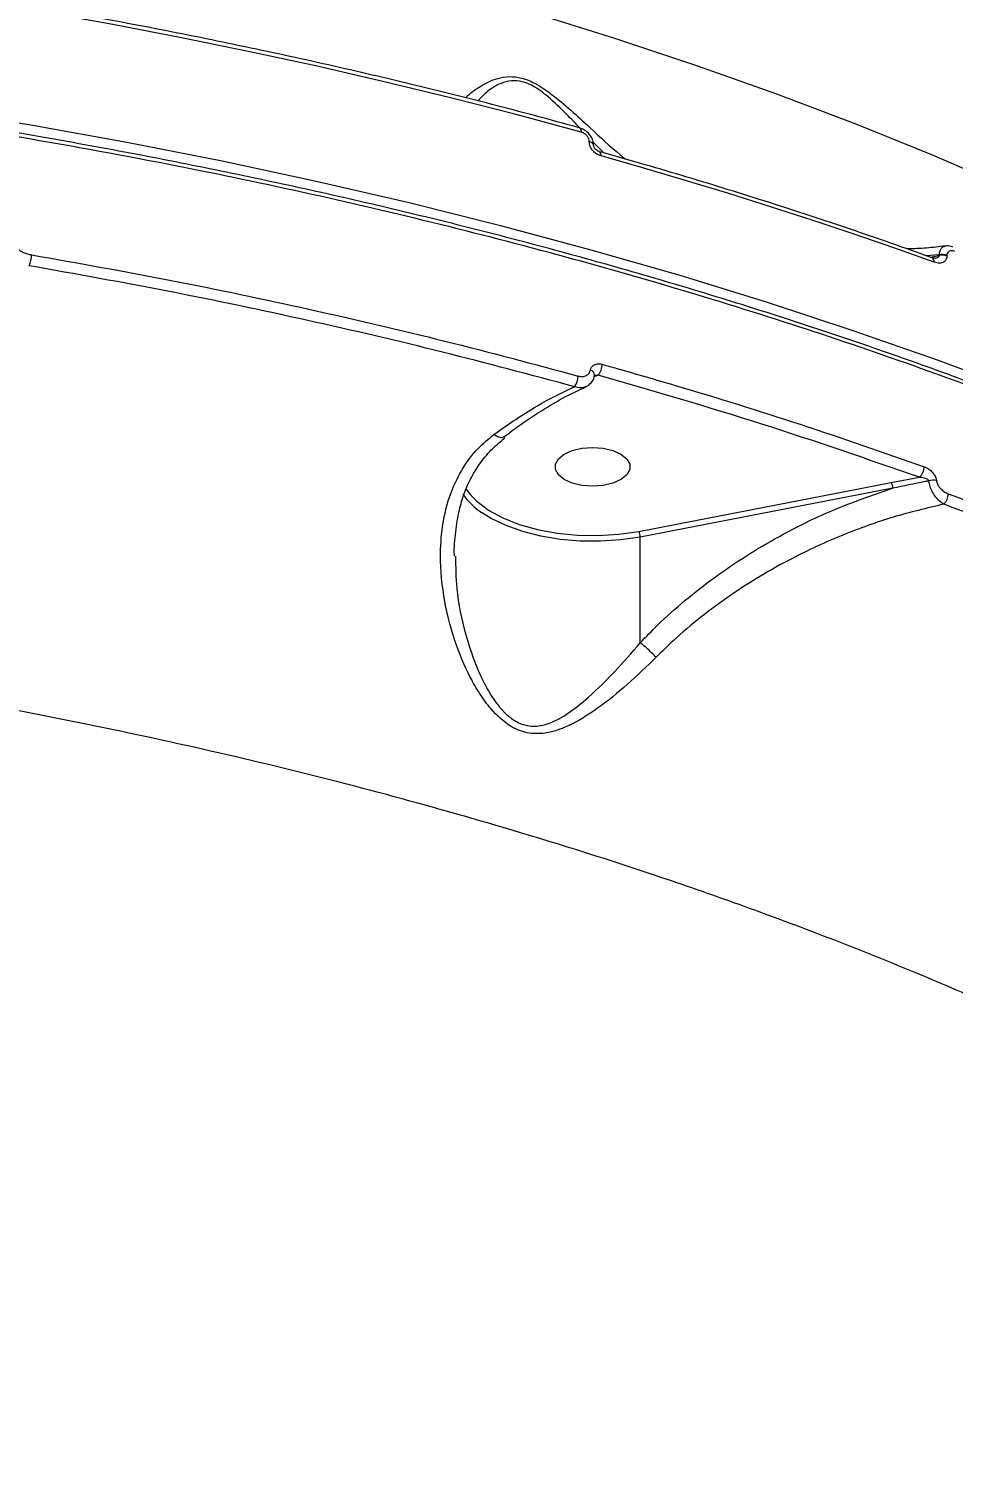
# Model space of a CAD drawing. Header units: millimetres. Extents: x -10881 to 8954, y -8695 to 5624.
# Drawn here: x -4382 to -4271.4, y 1848.7 to 2022.2 of the extents above; entities that cross this region are included whole.
import ezdxf

# ---------------------------------------------------------------- set-up
doc = ezdxf.new("R2010")
doc.units = ezdxf.units.MM
for name, color, linetype in [('DIKOM_ОБЪЕКТ', 7, 'Continuous'), ('DIKOM_РАЗМЕР_ЗОНА', 7, 'Continuous'), ('DIKOM_РАЗМЕР_ОБЪЕКТА', 7, 'Continuous')]:
    doc.layers.add(name, color=color, linetype=linetype)
doc.styles.add('style1', font='arial.ttf', dxfattribs={"width": 0.8})
doc.dimstyles.new('1-50', dxfattribs={"dimtxt": 300, "dimasz": 200, "dimexe": 100, "dimexo": 0, "dimgap": 100, "dimtad": 1, "dimtxsty": 'style1', "dimcen": 200, "dimclrd": 7, "dimclre": 7, "dimclrt": 7, "dimadec": 1, "dimazin": 2, "dimtfac": 1, "dimtmove": 0, "dimatfit": 2, "dimfxl": 0, "dimlwd": 25, "dimlwe": 18, "dimarcsym": 0})

# ---------------------------------------------------------------- blocks, each defined once
blk = doc.blocks.new('*D9')
at = {"layer": 'Defpoints', "color": 0, "transparency": 16777216}
for p in [(-9533.99, 4149), (-6877.05, 4149), (-2715.65, -5051.15)]:
    blk.add_point(p, dxfattribs=at)
at = {"layer": 'DIKOM_РАЗМЕР_ОБЪЕКТА', "color": 7, "lineweight": 18, "transparency": 16777216}
for p, q in [((-6877.05, 4149), (-9633.99, 4149)), ((-2715.65, -5051.15), (-9633.99, -5051.15))]:
    blk.add_line(p, q, dxfattribs=at)
at = {"layer": 'DIKOM_РАЗМЕР_ОБЪЕКТА', "color": 7, "lineweight": 25, "transparency": 16777216}
blk.add_line((-9533.99, -4851.15), (-9533.99, 3949), dxfattribs=at)
at = {"layer": 'DIKOM_РАЗМЕР_ОБЪЕКТА', "color": 7, "transparency": 16777216}
for points in [[(-9567.32, 3949), (-9500.66, 3949), (-9533.99, 4149)], [(-9567.32, -4851.15), (-9500.66, -4851.15), (-9533.99, -5051.15)]]:
    blk.add_solid(points, dxfattribs=at)
at = {"layer": 'DIKOM_РАЗМЕР_ОБЪЕКТА', "color": 7, "transparency": 16777216, "insert": (-9787.16, -451.07), "char_height": 300, "attachment_point": 5, "rotation": 90, "style": 'style1'}
blk.add_mtext('9200', dxfattribs=at)
blk = doc.blocks.new('*D10')
at = {"layer": 'Defpoints', "color": 0, "transparency": 16777216}
for p in [(-7152.73, 2730.8), (7385.22, 911.28), (7385.22, -7693.77)]:
    blk.add_point(p, dxfattribs=at)
at = {"layer": 'DIKOM_РАЗМЕР_ОБЪЕКТА', "color": 7, "lineweight": 18, "transparency": 16777216}
for p, q in [((-7152.73, 2730.8), (-7152.73, -7793.77)), ((7385.22, 911.28), (7385.22, -7793.77))]:
    blk.add_line(p, q, dxfattribs=at)
at = {"layer": 'DIKOM_РАЗМЕР_ОБЪЕКТА', "color": 7, "lineweight": 25, "transparency": 16777216}
blk.add_line((-6952.73, -7693.77), (7185.22, -7693.77), dxfattribs=at)
at = {"layer": 'DIKOM_РАЗМЕР_ОБЪЕКТА', "color": 7, "transparency": 16777216}
for points in [[(-6952.73, -7660.43), (-6952.73, -7727.1), (-7152.73, -7693.77)], [(7185.22, -7660.43), (7185.22, -7727.1), (7385.22, -7693.77)]]:
    blk.add_solid(points, dxfattribs=at)
at = {"layer": 'DIKOM_РАЗМЕР_ОБЪЕКТА', "color": 7, "transparency": 16777216, "insert": (116.24, -7440.59), "char_height": 300, "attachment_point": 5, "style": 'style1'}
blk.add_mtext('14500', dxfattribs=at)
blk = doc.blocks.new('*D11')
at = {"layer": 'Defpoints', "color": 0, "transparency": 16777216}
for p in [(-7028.45, 5624.13), (-10431.26, -7165.91), (-2784.83, -7165.91)]:
    blk.add_point(p, dxfattribs=at)
at = {"layer": 'DIKOM_РАЗМЕР_ЗОНА', "color": 7, "lineweight": 18, "transparency": 16777216}
for p, q in [((-7028.45, 5624.13), (-10531.26, 5624.13)), ((-2784.83, -7165.91), (-10531.26, -7165.91))]:
    blk.add_line(p, q, dxfattribs=at)
at = {"layer": 'DIKOM_РАЗМЕР_ЗОНА', "color": 7, "lineweight": 25, "transparency": 16777216}
blk.add_line((-10431.26, 5424.13), (-10431.26, -6965.91), dxfattribs=at)
at = {"layer": 'DIKOM_РАЗМЕР_ЗОНА', "color": 7, "transparency": 16777216}
for points in [[(-10464.6, 5424.13), (-10397.93, 5424.13), (-10431.26, 5624.13)], [(-10464.6, -6965.91), (-10397.93, -6965.91), (-10431.26, -7165.91)]]:
    blk.add_solid(points, dxfattribs=at)
at = {"layer": 'DIKOM_РАЗМЕР_ЗОНА', "color": 7, "transparency": 16777216, "insert": (-10684.43, -770.89), "char_height": 300, "attachment_point": 5, "rotation": 90, "style": 'style1'}
blk.add_mtext('12800', dxfattribs=at)
blk = doc.blocks.new('*D12')
at = {"layer": 'Defpoints', "color": 0, "transparency": 16777216}
for p in [(-9113.32, 3014.05), (8954.2, 2756.48), (8954.2, -8594.51)]:
    blk.add_point(p, dxfattribs=at)
at = {"layer": 'DIKOM_РАЗМЕР_ЗОНА', "color": 7, "lineweight": 18, "transparency": 16777216}
for p, q in [((-9113.32, 3014.05), (-9113.32, -8694.51)), ((8954.2, 2756.48), (8954.2, -8694.51))]:
    blk.add_line(p, q, dxfattribs=at)
at = {"layer": 'DIKOM_РАЗМЕР_ЗОНА', "color": 7, "lineweight": 25, "transparency": 16777216}
blk.add_line((-8913.32, -8594.51), (8754.2, -8594.51), dxfattribs=at)
at = {"layer": 'DIKOM_РАЗМЕР_ЗОНА', "color": 7, "transparency": 16777216}
for points in [[(-8913.32, -8561.18), (-8913.32, -8627.85), (-9113.32, -8594.51)], [(8754.2, -8561.18), (8754.2, -8627.85), (8954.2, -8594.51)]]:
    blk.add_solid(points, dxfattribs=at)
at = {"layer": 'DIKOM_РАЗМЕР_ЗОНА', "color": 7, "transparency": 16777216, "insert": (-79.56, -8341.34), "char_height": 300, "attachment_point": 5, "style": 'style1'}
blk.add_mtext('18000', dxfattribs=at)

msp = doc.modelspace()

# ---------------------------------------------------------------- linework, layer by layer
at = {"layer": 'DIKOM_ОБЪЕКТ', "color": 7, "linetype": 'Continuous', "lineweight": 15}
for p, q in [((-4314.908, 2008.653), (-4314.908, 2008.681)), ((-4313.169, 2007.33), (-4314.464, 2008.676)), ((-4314.383, 2008.2), (-4314.383, 2008.228)), ((-4273.006, 1995.136), (-4274.572, 1995.017)), ((-4274.113, 1994.854), (-4273.006, 1995.048)), ((-4273.006, 1995.048), (-4273.006, 1995.136)), ((-4272.107, 1995.07), (-4272.107, 1994.981)), ((-4313.84, 1980.718), (-4314.318, 1980.513)), ((-4308.979, 1962.011), (-4278.763, 1967.852)), ((-4278.763, 1967.852), (-4275.403, 1968.491)), ((-4278.587, 1967.183), (-4308.806, 1961.341)), ((-4308.806, 1948.687), (-4308.806, 1961.341))]:
    msp.add_line(p, q, dxfattribs=at)
at = {"layer": 'DIKOM_ОБЪЕКТ', "color": 7, "linetype": 'Continuous', "lineweight": 15, "flags": 128}
for points in [[(-4315.88, 2009.831), (-4323.653, 2011.926), (-4331.51, 2013.936), (-4339.446, 2015.862), (-4347.458, 2017.702), (-4355.544, 2019.456), (-4363.698, 2021.122), (-4371.919, 2022.7), (-4380.202, 2024.189)], [(-4321.844, 2024.18), (-4311.874, 2021.075), (-4302.092, 2017.815), (-4292.508, 2014.403), (-4283.131, 2010.843), (-4273.969, 2007.136), (-4265.03, 2003.288), (-4256.324, 1999.301), (-4247.858, 1995.179), (-4239.64, 1990.925), (-4231.677, 1986.545), (-4223.978, 1982.042), (-4216.549, 1977.42), (-4209.398, 1972.684), (-4202.53, 1967.837), (-4195.952, 1962.885), (-4189.671, 1957.832), (-4183.692, 1952.683), (-4178.732, 1948.12)], [(-4513.511, 2021.778), (-4501.324, 2021.672), (-4489.147, 2021.383), (-4476.993, 2020.914), (-4464.869, 2020.262), (-4452.788, 2019.43), (-4440.759, 2018.418), (-4428.791, 2017.226), (-4416.896, 2015.856), (-4405.083, 2014.309), (-4393.363, 2012.586), (-4381.744, 2010.688), (-4370.237, 2008.618), (-4358.852, 2006.377), (-4347.598, 2003.966), (-4336.484, 2001.389), (-4325.52, 1998.646), (-4314.716, 1995.741), (-4304.079, 1992.675), (-4293.62, 1989.452), (-4283.348, 1986.074), (-4273.269, 1982.544), (-4263.394, 1978.865)], [(-4316.087, 2010.341), (-4316.073, 2010.337), (-4316.007, 2010.293), (-4315.953, 2010.218), (-4315.913, 2010.113), (-4315.889, 2009.983), (-4315.88, 2009.831)], [(-4273.628, 1994.246), (-4278.457, 1995.961), (-4283.331, 1997.641), (-4288.251, 1999.286), (-4293.215, 2000.895), (-4298.222, 2002.469), (-4303.271, 2004.006), (-4308.361, 2005.507), (-4313.492, 2006.971)], [(-4314.513, 1972.058), (-4313.246, 1971.964), (-4312.08, 1971.69), (-4311.113, 1971.258), (-4310.42, 1970.704), (-4310.059, 1970.071), (-4310.059, 1969.411), (-4310.42, 1968.778), (-4311.113, 1968.224), (-4312.081, 1967.792), (-4313.246, 1967.518), (-4314.513, 1967.424), (-4315.781, 1967.518), (-4316.946, 1967.792), (-4317.914, 1968.224), (-4318.607, 1968.778), (-4318.968, 1969.411), (-4318.968, 1970.071), (-4318.607, 1970.704), (-4317.914, 1971.258), (-4316.946, 1971.69), (-4315.781, 1971.964), (-4314.513, 1972.058)], [(-4329.664, 1967.092), (-4329.442, 1966.776), (-4329.124, 1966.383)], [(-4329.124, 1966.383), (-4328.369, 1965.621), (-4326.962, 1964.565), (-4325.254, 1963.634), (-4323.286, 1962.851), (-4321.107, 1962.234), (-4318.768, 1961.799), (-4316.327, 1961.555), (-4313.841, 1961.51), (-4311.372, 1961.663), (-4308.979, 1962.011)], [(-4308.806, 1961.341), (-4311.142, 1960.996), (-4313.551, 1960.831), (-4315.98, 1960.85), (-4318.378, 1961.053), (-4320.693, 1961.435), (-4322.873, 1961.987), (-4324.871, 1962.699), (-4326.646, 1963.554), (-4327.796, 1964.272)]]:
    msp.add_lwpolyline(points, dxfattribs=at)
at = {"layer": 'DIKOM_ОБЪЕКТ', "color": 7, "linetype": 'Continuous', "lineweight": 15}
for centre, radius, start, end in [((-4314.963, 2008.086), 0.597, 13.92836, 84.7323), ((-4314.961, 2008.062), 0.593, 13.12586, 84.87246), ((-4313.994, 2007.064), 0.511, 349.51386, 54.88155), ((-4384.612, 1995.126), 2.951, 333.82181, 0.19991), ((-4274.142, 1994.326), 0.52, 351.12567, 57.47609), ((-4272.687, 1993.355), 1.81, 71.31474, 100.17511), ((-4272.687, 1993.266), 1.81, 71.31474, 100.17511), ((-4315.36, 1982.017), 1.999, 319.50554, 0.03996), ((-4318.292, 1980.627), 2.063, 321.38668, 359.75879), ((-4314.964, 1980.66), 0.691, 2.12202, 74.42425), ((-4276.565, 1969.776), 1.733, 312.11273, 359.52931), ((-4279.898, 1967.197), 1.31, 359.38862, 30.02192), ((-4273.701, 1966.002), 2.139, 80.80438, 105.55643), ((-4322.633, 1971.866), 9.183, 216.13547, 235.7923), ((-4273.684, 1966.542), 1.743, 313.14317, 359.17353), ((-4310.135, 1961.355), 1.33, 359.38326, 29.55806)]:
    msp.add_arc(centre, radius, start, end, dxfattribs=at)
for points, knots in [([(-4316.087, 2010.341), (-4317.872, 2010.829), (-4323.049, 2012.245), (-4331.729, 2014.478), (-4342.167, 2016.991), (-4352.737, 2019.353), (-4363.428, 2021.563), (-4372.646, 2023.327), (-4378.314, 2024.327), (-4380.35, 2024.686)], [0, 0, 0, 0, 0.0864698, 0.2507627, 0.4150558, 0.5793457, 0.7436326, 0.9079166, 1, 1, 1, 1]), ([(-4105.091, 1852.135), (-4105.263, 1852.545), (-4106.253, 1854.899), (-4108.359, 1859.154), (-4111.419, 1864.886), (-4114.799, 1870.553), (-4118.467, 1876.159), (-4122.433, 1881.705), (-4126.695, 1887.194), (-4131.255, 1892.627), (-4136.113, 1898.004), (-4141.273, 1903.327), (-4146.736, 1908.599), (-4152.493, 1913.808), (-4158.519, 1918.936), (-4164.794, 1923.959), (-4171.304, 1928.87), (-4178.051, 1933.669), (-4185.036, 1938.36), (-4192.26, 1942.943), (-4199.726, 1947.42), (-4207.436, 1951.793), (-4215.391, 1956.063), (-4223.595, 1960.23), (-4232.051, 1964.297), (-4240.75, 1968.259), (-4249.662, 1972.101), (-4258.752, 1975.809), (-4267.995, 1979.372), (-4277.39, 1982.788), (-4286.937, 1986.062), (-4296.642, 1989.193), (-4306.507, 1992.183), (-4316.533, 1995.034), (-4326.725, 1997.745), (-4337.084, 2000.317), (-4347.616, 2002.752), (-4358.317, 2005.047), (-4369.157, 2007.198), (-4380.092, 2009.193), (-4391.086, 2011.027), (-4402.126, 2012.697), (-4413.218, 2014.205), (-4424.365, 2015.552), (-4435.572, 2016.739), (-4446.842, 2017.767), (-4458.177, 2018.634), (-4469.581, 2019.343), (-4481.057, 2019.893), (-4492.608, 2020.278), (-4503.435, 2020.506), (-4510.412, 2020.528), (-4513.512, 2020.537)], [0, 0, 0, 0, 0.0043044, 0.024746, 0.0451074, 0.0654115, 0.0856815, 0.1059401, 0.1262089, 0.146504, 0.1668479, 0.1872633, 0.2077727, 0.228392, 0.2490163, 0.2695294, 0.2899504, 0.3103021, 0.3306076, 0.3508897, 0.3711716, 0.3914712, 0.4118087, 0.4322073, 0.4526899, 0.4732794, 0.49391, 0.5144551, 0.5348995, 0.5552665, 0.5755792, 0.5958609, 0.6161347, 0.6364213, 0.6567385, 0.6771096, 0.6975575, 0.7181054, 0.7387333, 0.7593159, 0.7797837, 0.800167, 0.8204893, 0.8407736, 0.8610431, 0.8813209, 0.9016226, 0.9219713, 0.9423901, 0.9629021, 0.9835169, 1, 1, 1, 1]), ([(-4105.039, 1851.844), (-4105.142, 1852.099), (-4106.429, 1855.277), (-4109.568, 1861.322), (-4114.507, 1869.955), (-4120.269, 1878.546), (-4126.756, 1887.068), (-4134.017, 1895.519), (-4141.991, 1903.824), (-4150.57, 1911.869), (-4159.69, 1919.627), (-4169.332, 1927.111), (-4179.594, 1934.399), (-4190.54, 1941.528), (-4202.143, 1948.462), (-4214.427, 1955.201), (-4227.29, 1961.678), (-4240.557, 1967.807), (-4254.151, 1973.574), (-4268.06, 1978.992), (-4282.428, 1984.12), (-4297.34, 1988.982), (-4312.747, 1993.548), (-4328.669, 1997.812), (-4344.972, 2001.732), (-4362.31, 2005.443), (-4380.656, 2008.874), (-4400.025, 2011.96), (-4419.723, 2014.57), (-4439.722, 2016.693), (-4459.782, 2018.304), (-4479.821, 2019.4), (-4497.69, 2019.963), (-4508.933, 2020.033), (-4513.511, 2020.062)], [0, 0, 0, 0, 0.0026852, 0.0334978, 0.0645245, 0.0955511, 0.1272528, 0.1589545, 0.1908894, 0.2228244, 0.253637, 0.2844496, 0.3154762, 0.3465028, 0.3782045, 0.4099062, 0.4418411, 0.4737761, 0.5045887, 0.5354012, 0.5664278, 0.5974544, 0.6291561, 0.6608577, 0.6927926, 0.7247275, 0.7605975, 0.7964674, 0.8324212, 0.8686303, 0.9049255, 0.9402594, 0.9756733, 1, 1, 1, 1]), ([(-4329.698, 2013.925), (-4329.603, 2014.027), (-4329.162, 2014.5), (-4327.901, 2015.376), (-4326.272, 2016.22), (-4324.547, 2016.534), (-4323.016, 2016.368), (-4321.278, 2015.666), (-4319.256, 2014.298), (-4317.071, 2012.421), (-4314.335, 2009.92), (-4312.184, 2007.894), (-4310.81, 2006.767), (-4310.603, 2006.597)], [0, 0, 0, 0, 0.0344929, 0.1599891, 0.2878844, 0.359332, 0.4201347, 0.4813012, 0.5631543, 0.6725631, 0.7848749, 0.9675162, 1, 1, 1, 1]), ([(-4316.015, 2010.287), (-4316.546, 2010.846), (-4317.746, 2012.107), (-4319.551, 2013.873), (-4321.383, 2015.27), (-4322.961, 2015.947), (-4324.336, 2016.034), (-4325.843, 2015.589), (-4327.182, 2014.675), (-4327.922, 2013.894), (-4328.247, 2013.551)], [0, 0, 0, 0, 0.1300786, 0.2934702, 0.4077201, 0.4903955, 0.5730189, 0.6732908, 0.8564602, 1, 1, 1, 1]), ([(-4314.399, 2008.23), (-4314.394, 2008.273), (-4314.368, 2008.521), (-4314.519, 2008.996), (-4314.874, 2009.593), (-4315.421, 2010.097), (-4315.875, 2010.247), (-4316.091, 2010.318)], [0, 0, 0, 0, 0.0467296, 0.2640491, 0.5019111, 0.7633387, 1, 1, 1, 1]), ([(-4314.908, 2008.681), (-4314.918, 2008.777), (-4314.937, 2008.969), (-4315.088, 2009.262), (-4315.312, 2009.524), (-4315.588, 2009.728), (-4315.788, 2009.798), (-4315.88, 2009.831)], [0, 0, 0, 0, 0.1951513, 0.3900918, 0.5932741, 0.8111156, 1, 1, 1, 1]), ([(-4313.492, 2006.971), (-4313.627, 2007.019), (-4313.916, 2007.122), (-4314.318, 2007.418), (-4314.645, 2007.799), (-4314.865, 2008.229), (-4314.894, 2008.511), (-4314.908, 2008.653)], [0, 0, 0, 0, 0.1890341, 0.4045268, 0.6068518, 0.803372, 1, 1, 1, 1]), ([(-4313.703, 2007.487), (-4313.729, 2007.494), (-4313.81, 2007.514), (-4313.975, 2007.604), (-4314.144, 2007.744), (-4314.267, 2007.893), (-4314.343, 2008.03), (-4314.378, 2008.133), (-4314.384, 2008.192), (-4314.383, 2008.198), (-4314.383, 2008.198)], [0, 0, 0, 0, 0.0967715, 0.2952553, 0.468382, 0.6152704, 0.7426182, 0.8573006, 0.981103, 1, 1, 1, 1]), ([(-4273.863, 1994.765), (-4275.524, 1995.358), (-4280.342, 1997.079), (-4288.452, 1999.825), (-4298.246, 2002.953), (-4306.682, 2005.491), (-4311.873, 2006.963), (-4313.7, 2007.482)], [0, 0, 0, 0, 0.1293306, 0.3750684, 0.6208054, 0.8665363, 1, 1, 1, 1]), ([(-4383.816, 1996.573), (-4383.775, 1996.455), (-4383.694, 1996.22), (-4383.361, 1995.852), (-4382.773, 1995.451), (-4382.15, 1995.229), (-4381.741, 1995.151), (-4381.662, 1995.136)], [0, 0, 0, 0, 0.1456016, 0.2899617, 0.5320979, 0.9098028, 1, 1, 1, 1]), ([(-4272.309, 1996.194), (-4273.057, 1996.097), (-4274.584, 1995.901), (-4276.092, 1995.854), (-4276.862, 1995.83)], [0, 0, 0, 0, 0.4895591, 1, 1, 1, 1]), ([(-4273.006, 1995.136), (-4273.001, 1995.215), (-4272.982, 1995.474), (-4272.858, 1995.826), (-4272.62, 1996.111), (-4272.406, 1996.145), (-4272.304, 1996.16)], [0, 0, 0, 0, 0.1341833, 0.4418068, 0.7366296, 1, 1, 1, 1]), ([(-4271.379, 1996.042), (-4271.453, 1996.071), (-4271.745, 1996.188), (-4272.079, 1996.246), (-4272.309, 1996.179), (-4272.314, 1996.177)], [0, 0, 0, 0, 0.2461299, 0.9815146, 1, 1, 1, 1]), ([(-4271.141, 1995.537), (-4271.28, 1995.574), (-4271.526, 1995.64), (-4271.823, 1995.572), (-4272.015, 1995.422), (-4272.098, 1995.238), (-4272.105, 1995.109), (-4272.107, 1995.07)], [0, 0, 0, 0, 0.30257035, 0.53468099, 0.72546081, 0.91710045, 1, 1, 1, 1]), ([(-4316.679, 1979.34), (-4321.918, 1980.743), (-4332.404, 1983.552), (-4348.593, 1987.327), (-4365.088, 1990.808), (-4376.335, 1992.818), (-4381.964, 1993.824)], [0, 0, 0, 0, 0.2488741, 0.4981941, 0.7488692, 1, 1, 1, 1]), ([(-4381.662, 1995.136), (-4376.07, 1994.137), (-4364.878, 1992.137), (-4348.392, 1988.664), (-4332.114, 1984.873), (-4321.527, 1982.037), (-4316.228, 1980.618)], [0, 0, 0, 0, 0.2488739, 0.4981939, 0.748869, 1, 1, 1, 1]), ([(-4273.577, 1994.715), (-4273.585, 1994.713), (-4273.606, 1994.71), (-4273.734, 1994.717), (-4273.839, 1994.761), (-4273.865, 1994.771)], [0, 0, 0, 0, 0.3189645, 0.8324567, 1, 1, 1, 1]), ([(-4272.107, 1994.981), (-4272.11, 1994.922), (-4272.12, 1994.718), (-4272.256, 1994.429), (-4272.569, 1994.192), (-4273.036, 1994.091), (-4273.419, 1994.191), (-4273.628, 1994.246)], [0, 0, 0, 0, 0.0796272, 0.2757181, 0.4707552, 0.7105349, 1, 1, 1, 1]), ([(-4273.571, 1994.721), (-4273.5, 1994.732), (-4273.347, 1994.756), (-4273.174, 1994.828), (-4273.064, 1994.913), (-4273.015, 1994.98), (-4273.009, 1995.028), (-4273.006, 1995.048)], [0, 0, 0, 0, 0.2911843, 0.6340311, 0.7759232, 0.9057112, 1, 1, 1, 1]), ([(-4314.778, 1981.325), (-4314.737, 1981.45), (-4314.65, 1981.718), (-4314.32, 1981.985), (-4313.872, 1982.113), (-4313.531, 1982.05), (-4313.361, 1982.018)], [0, 0, 0, 0, 0.2213871, 0.4744058, 0.7373087, 1, 1, 1, 1]), ([(-4313.361, 1982.018), (-4312.776, 1981.853), (-4309.852, 1981.029), (-4301.832, 1978.694), (-4289.456, 1974.861), (-4279.71, 1971.462), (-4274.832, 1969.762)], [0, 0, 0, 0, 0.0441427, 0.2207211, 0.6100162, 1, 1, 1, 1]), ([(-4316.228, 1980.618), (-4316.054, 1980.587), (-4315.704, 1980.524), (-4315.245, 1980.656), (-4314.909, 1980.927), (-4314.819, 1981.2), (-4314.778, 1981.325)], [0, 0, 0, 0, 0.26325667, 0.52665941, 0.78132776, 1, 1, 1, 1]), ([(-4315.37, 1979.323), (-4315.339, 1979.332), (-4315.071, 1979.407), (-4314.67, 1979.804), (-4314.327, 1980.293), (-4314.304, 1980.628), (-4314.299, 1980.691)], [0, 0, 0, 0, 0.0539996, 0.459501, 0.8986572, 1, 1, 1, 1]), ([(-4313.84, 1980.718), (-4313.933, 1980.715), (-4314.095, 1980.709), (-4314.243, 1980.652), (-4314.305, 1980.628)], [0, 0, 0, 0, 0.5785804, 1, 1, 1, 1]), ([(-4275.403, 1968.491), (-4281.64, 1970.659), (-4294.132, 1975.002), (-4307.264, 1978.811), (-4313.84, 1980.718)], [0, 0, 0, 0, 0.4992722, 1, 1, 1, 1]), ([(-4326.288, 1973.647), (-4324.577, 1974.845), (-4321.424, 1977.053), (-4318.169, 1978.622), (-4316.679, 1979.34)], [0, 0, 0, 0, 0.5425528, 1, 1, 1, 1]), ([(-4325.128, 1973.324), (-4324.232, 1973.996), (-4322.396, 1975.372), (-4319.557, 1977.148), (-4317.191, 1978.475), (-4315.793, 1979.093), (-4315.365, 1979.282)], [0, 0, 0, 0, 0.2805076, 0.57509826, 0.8696832, 1, 1, 1, 1]), ([(-4315.38, 1979.323), (-4315.562, 1979.258), (-4315.951, 1979.118), (-4316.426, 1979.263), (-4316.679, 1979.34)], [0, 0, 0, 0, 0.4676323, 1, 1, 1, 1]), ([(-4306.915, 1946.939), (-4308.04, 1945.844), (-4310.313, 1943.634), (-4313.642, 1940.942), (-4316.4, 1939.173), (-4318.534, 1938.229), (-4320.338, 1937.755), (-4322.36, 1937.773), (-4324.658, 1938.722), (-4326.543, 1940.489), (-4328.053, 1942.557), (-4329.589, 1945.258), (-4331.192, 1949.161), (-4332.474, 1954.341), (-4332.844, 1959.267), (-4332.415, 1963.522), (-4331.509, 1966.784), (-4330.094, 1969.62), (-4328.4, 1971.891), (-4326.954, 1973.093), (-4326.288, 1973.647)], [0, 0, 0, 0, 0.0753135, 0.1521192, 0.2131847, 0.2441321, 0.2756856, 0.3129818, 0.3506008, 0.4012226, 0.4378759, 0.4745858, 0.5507917, 0.640339, 0.7326467, 0.7930002, 0.8549405, 0.9047753, 0.9561055, 1, 1, 1, 1]), ([(-4331.05, 1959.048), (-4331.052, 1959.088), (-4331.104, 1960.074), (-4330.931, 1961.939), (-4330.526, 1964.416), (-4329.898, 1966.608), (-4329.054, 1968.516), (-4327.916, 1970.306), (-4326.588, 1971.898), (-4325.52, 1972.788), (-4325.017, 1973.207)], [0, 0, 0, 0, 0.0072076, 0.1766731, 0.3391027, 0.4692051, 0.603559, 0.7389938, 0.8771312, 1, 1, 1, 1]), ([(-4326.288, 1973.647), (-4326.258, 1973.626), (-4326.068, 1973.489), (-4325.715, 1973.298), (-4325.333, 1973.207), (-4325.197, 1973.315), (-4325.141, 1973.358)], [0, 0, 0, 0, 0.0592493, 0.3799193, 0.7485838, 1, 1, 1, 1]), ([(-4274.832, 1969.762), (-4274.724, 1969.717), (-4274.452, 1969.605), (-4274.059, 1969.324), (-4273.709, 1968.945), (-4273.456, 1968.533), (-4273.392, 1968.253), (-4273.359, 1968.113)], [0, 0, 0, 0, 0.1655324, 0.4120459, 0.620061, 0.8097055, 1, 1, 1, 1]), ([(-4274.274, 1968.062), (-4274.422, 1968.033), (-4275.861, 1967.748), (-4277.298, 1967.45), (-4278.587, 1967.183)], [0, 0, 0, 0, 0.1029257, 1, 1, 1, 1]), ([(-4274.274, 1968.062), (-4274.287, 1968.09), (-4274.31, 1968.138), (-4274.398, 1968.224), (-4274.557, 1968.319), (-4274.825, 1968.412), (-4275.116, 1968.47), (-4275.32, 1968.485), (-4275.403, 1968.491)], [0, 0, 0, 0, 0.0790093, 0.1356704, 0.302973, 0.5190753, 0.8023476, 1, 1, 1, 1]), ([(-4272.492, 1965.271), (-4272.621, 1965.354), (-4272.943, 1965.564), (-4273.413, 1966.056), (-4273.835, 1966.698), (-4274.145, 1967.383), (-4274.231, 1967.834), (-4274.274, 1968.062)], [0, 0, 0, 0, 0.1576435, 0.3931732, 0.5991527, 0.7967291, 1, 1, 1, 1]), ([(-4273.359, 1968.113), (-4273.327, 1967.977), (-4273.265, 1967.703), (-4273.02, 1967.304), (-4272.682, 1966.939), (-4272.306, 1966.67), (-4272.046, 1966.561), (-4271.941, 1966.517)], [0, 0, 0, 0, 0.1920553, 0.3835881, 0.5902092, 0.8340758, 1, 1, 1, 1]), ([(-4308.806, 1948.687), (-4308.123, 1949.392), (-4306.413, 1951.159), (-4303.452, 1953.795), (-4299.898, 1956.574), (-4296.129, 1959.134), (-4291.473, 1961.874), (-4285.65, 1964.755), (-4281.032, 1966.342), (-4278.587, 1967.183)], [0, 0, 0, 0, 0.0822856, 0.2061261, 0.3299828, 0.4573383, 0.5847041, 0.7802325, 1, 1, 1, 1]), ([(-4271.941, 1966.517), (-4265.997, 1964.281), (-4254.091, 1959.803), (-4237.094, 1952.454), (-4220.685, 1944.677), (-4210.43, 1939.104), (-4205.295, 1936.313)], [0, 0, 0, 0, 0.24825027, 0.49718987, 0.74823847, 1, 1, 1, 1]), ([(-4272.492, 1965.271), (-4274.514, 1964.789), (-4278.581, 1963.82), (-4284.683, 1961.618), (-4291.264, 1958.596), (-4296.934, 1955.21), (-4301.587, 1951.774), (-4304.543, 1949.275), (-4306.246, 1947.597), (-4306.915, 1946.939)], [0, 0, 0, 0, 0.1610251, 0.3238574, 0.4936606, 0.708324, 0.8185389, 0.928737, 1, 1, 1, 1]), ([(-4205.995, 1935.135), (-4211.046, 1937.881), (-4221.161, 1943.381), (-4237.442, 1951.111), (-4254.467, 1958.488), (-4266.478, 1963.008), (-4272.492, 1965.271)], [0, 0, 0, 0, 0.2482505, 0.4971903, 0.7482387, 1, 1, 1, 1]), ([(-4330.92, 1959.049), (-4330.905, 1957.761), (-4330.867, 1954.613), (-4329.882, 1950.015), (-4328.571, 1946.092), (-4327.29, 1943.379), (-4326.244, 1941.688), (-4325.161, 1940.382), (-4324.037, 1939.399), (-4323.03, 1938.917), (-4321.821, 1938.646), (-4320.568, 1938.709), (-4319.012, 1939.288), (-4317.143, 1940.369), (-4314.739, 1942.309), (-4311.827, 1945.203), (-4309.805, 1947.488), (-4308.804, 1948.677), (-4308.803, 1948.678)], [0, 0, 0, 0, 0.0932563, 0.2278915, 0.3329787, 0.3870363, 0.4409832, 0.4745922, 0.509125, 0.5499356, 0.5578924, 0.6066356, 0.6488158, 0.6922479, 0.77904, 0.8885237, 0.9998832, 1, 1, 1, 1]), ([(-4132.614, 1753.818), (-4132.624, 1756.319), (-4132.645, 1761.59), (-4133.614, 1769.627), (-4135.186, 1777.921), (-4137.46, 1786.216), (-4140.407, 1794.489), (-4144.053, 1802.747), (-4148.391, 1810.953), (-4153.43, 1819.098), (-4158.972, 1826.887), (-4164.937, 1834.313), (-4171.25, 1841.382), (-4178.107, 1848.329), (-4185.028, 1854.707), (-4191.879, 1860.526), (-4198.564, 1865.816), (-4205.581, 1871), (-4214.584, 1877.218), (-4224.67, 1883.594), (-4235.916, 1890.065), (-4246.363, 1895.623), (-4257.244, 1900.974), (-4267.824, 1905.782), (-4277.982, 1910.075), (-4287.648, 1913.902), (-4297.557, 1917.571), (-4309.997, 1921.873), (-4324.137, 1926.323), (-4340.079, 1930.8), (-4355.355, 1934.645), (-4370.983, 1938.142), (-4386.903, 1941.275), (-4403.079, 1944.04), (-4419.487, 1946.421), (-4436.113, 1948.454), (-4447.34, 1949.481), (-4452.959, 1949.996)], [0, 0, 0, 0, 0.0266936, 0.0562694, 0.0859898, 0.1157619, 0.1458432, 0.1759783, 0.2064281, 0.2369338, 0.2675929, 0.2953731, 0.3231533, 0.3511052, 0.379057, 0.4016499, 0.4242427, 0.4469277, 0.4696128, 0.5076941, 0.5354082, 0.5631224, 0.5910077, 0.618893, 0.6414317, 0.6639705, 0.686601, 0.7092316, 0.7472211, 0.7786569, 0.8101548, 0.8417467, 0.8734016, 0.9049407, 0.9365426, 0.9682394, 1, 1, 1, 1]), ([(-4308.803, 1948.678), (-4308.803, 1948.679), (-4308.805, 1948.681), (-4308.806, 1948.684), (-4308.806, 1948.686), (-4308.806, 1948.687)], [0, 0, 0, 0, 0.3357098, 0.7919103, 1, 1, 1, 1]), ([(-4306.915, 1946.939), (-4306.945, 1946.971), (-4307.154, 1947.195), (-4307.589, 1947.631), (-4308.229, 1948.218), (-4308.611, 1948.525), (-4308.803, 1948.678)], [0, 0, 0, 0, 0.0544763, 0.3767162, 0.6883581, 1, 1, 1, 1])]:
    msp.add_open_spline(points, degree=3, knots=knots, dxfattribs=at)

# ---------------------------------------------------------------- dimensions: what is measured, and where the dimension line sits
at = {"layer": 'DIKOM_РАЗМЕР_ЗОНА'}
dim = msp.add_linear_dim(base=(-10431.262, -7165.906), p1=(-7028.448, 5624.134), p2=(-2784.833, -7165.906), angle=90, text='12800', dimstyle='1-50', dxfattribs=at)
dim.commit()
dim.dimension.update_dxf_attribs({"geometry": '*D11', "text_midpoint": (-10431.262, -770.886), "dimtype": 160})
dim = msp.add_linear_dim(base=(8954.2, -8594.513), p1=(-9113.319, 3014.045), p2=(8954.2, 2756.48), text='18000', dimstyle='1-50', dxfattribs=at)
dim.commit()
dim.dimension.update_dxf_attribs({"geometry": '*D12', "text_midpoint": (-79.559, -8594.513), "dimtype": 160})
at = {"layer": 'DIKOM_РАЗМЕР_ОБЪЕКТА'}
dim = msp.add_linear_dim(base=(-9533.989, 4149.001), p1=(-2715.652, -5051.147), p2=(-6877.054, 4149.001), angle=90, text='9200', dimstyle='1-50', dxfattribs=at)
dim.commit()
dim.dimension.update_dxf_attribs({"geometry": '*D9', "text_midpoint": (-9533.989, -451.073), "dimtype": 160})
dim = msp.add_linear_dim(base=(7385.217, -7693.766), p1=(-7152.73, 2730.795), p2=(7385.217, 911.281), text='14500', dimstyle='1-50', dxfattribs=at)
dim.commit()
dim.dimension.update_dxf_attribs({"geometry": '*D10', "text_midpoint": (116.244, -7693.766), "dimtype": 160})

doc.saveas('drawing.dxf')
